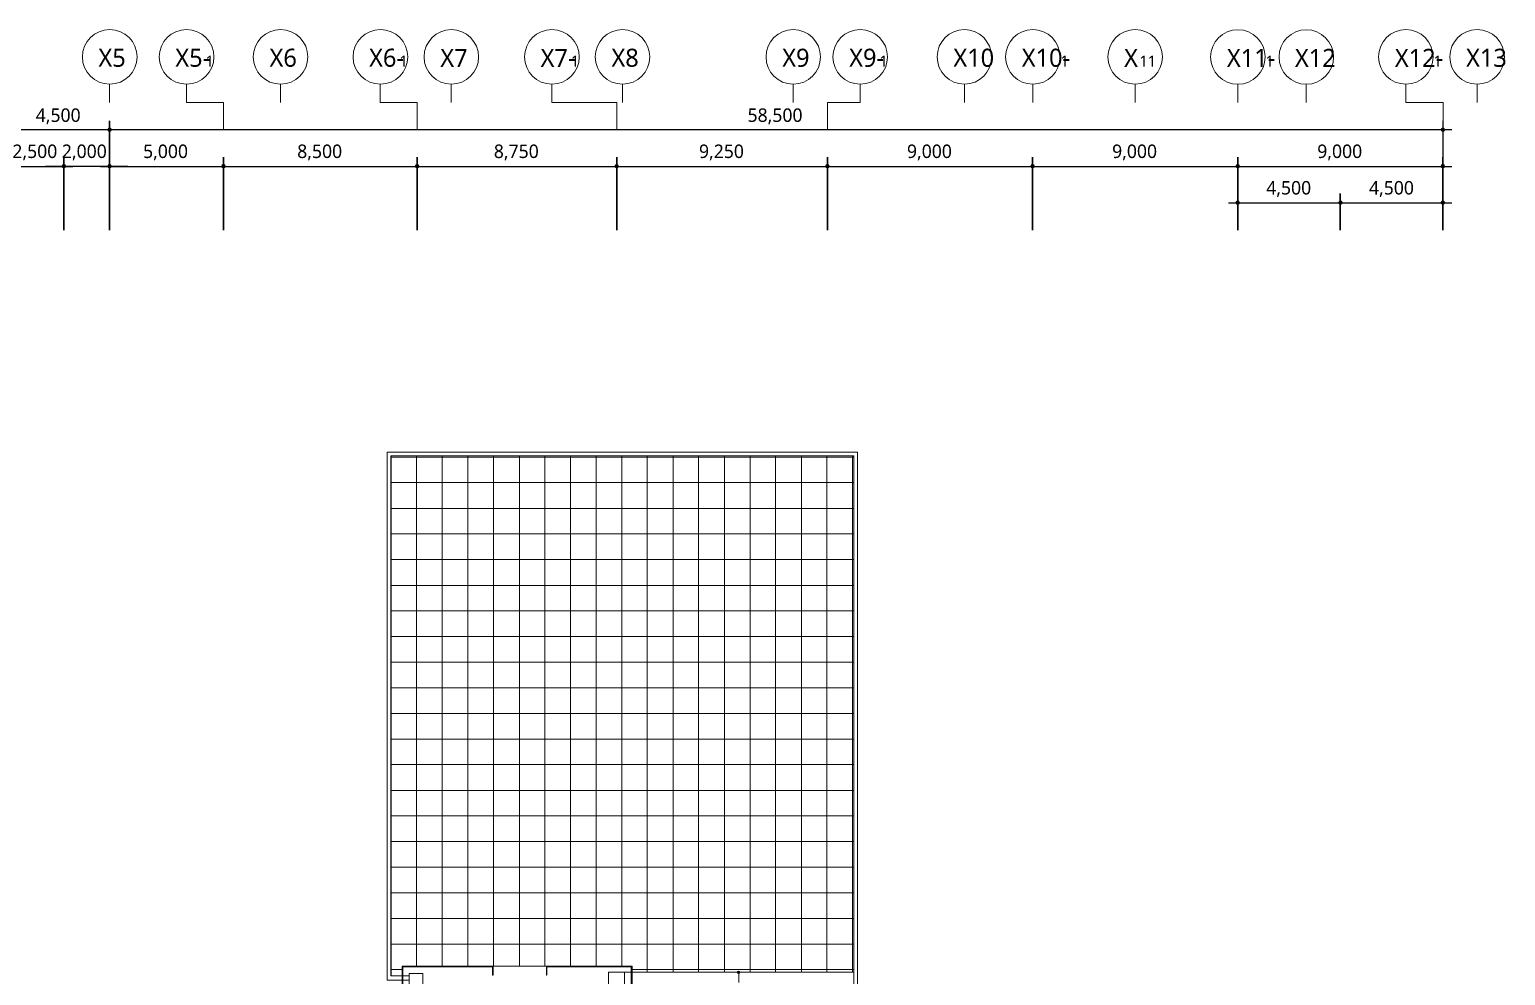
# Model space of a CAD drawing. Header units: millimetres. Extents: x -4005 to 126991, y -1911 to 106703.
# Drawn here: x 45690 to 110445, y 65185 to 106703 of the extents above; entities that cross this region are included whole.
import ezdxf

# ---------------------------------------------------------------- set-up
doc = ezdxf.new("R2010")
doc.units = ezdxf.units.MM
for name, color, linetype in [('PDF_문자', 7, 'Continuous'), ('PDF_솔리드 채우기', 7, 'Continuous'), ('PDF_형상', 7, 'Continuous')]:
    doc.layers.add(name, color=color, linetype=linetype)
doc.styles.add('PDF 맑은 고딕', font='malgun.ttf')

msp = doc.modelspace()

# ---------------------------------------------------------------- linework, layer by layer
at = {"layer": 'PDF_솔리드 채우기', "transparency": 33554559}
for points in [[(49134, 102376), (49102, 102298), (49196, 102298)], [(49134, 102376), (49102, 102298), (49196, 102298)], [(49196, 102407), (49134, 102376), (49196, 102298)], [(49196, 102407), (49134, 102376), (49196, 102298)], [(49273, 102376), (49196, 102407), (49196, 102298)], [(49273, 102376), (49196, 102407), (49196, 102298)], [(49305, 102298), (49273, 102376), (49196, 102298)], [(49305, 102298), (49273, 102376), (49196, 102298)], [(107628, 102376), (107597, 102298), (107706, 102298)], [(107706, 102407), (107628, 102376), (107706, 102298)], [(107768, 102376), (107706, 102407), (107706, 102298)], [(107799, 102298), (107768, 102376), (107706, 102298)], [(49102, 102298), (49134, 102236), (49196, 102298)], [(49102, 102298), (49134, 102236), (49196, 102298)], [(49134, 102236), (49196, 102205), (49196, 102298)], [(49134, 102236), (49196, 102205), (49196, 102298)], [(49196, 102205), (49273, 102236), (49196, 102298)], [(49273, 102236), (49305, 102298), (49196, 102298)], [(49196, 102205), (49273, 102236), (49196, 102298)], [(49273, 102236), (49305, 102298), (49196, 102298)], [(107597, 102298), (107628, 102236), (107706, 102298)], [(107628, 102236), (107706, 102205), (107706, 102298)], [(107706, 102205), (107768, 102236), (107706, 102298)], [(107768, 102236), (107799, 102298), (107706, 102298)], [(47128, 100775), (47097, 100697), (47206, 100697)], [(47128, 100775), (47097, 100697), (47206, 100697)], [(47097, 100697), (47128, 100635), (47206, 100697)], [(47097, 100697), (47128, 100635), (47206, 100697)], [(47206, 100806), (47128, 100775), (47206, 100697)], [(47206, 100806), (47128, 100775), (47206, 100697)], [(47128, 100635), (47206, 100604), (47206, 100697)], [(47128, 100635), (47206, 100604), (47206, 100697)], [(47268, 100775), (47206, 100806), (47206, 100697)], [(47268, 100775), (47206, 100806), (47206, 100697)], [(47299, 100697), (47268, 100775), (47206, 100697)], [(47299, 100697), (47268, 100775), (47206, 100697)], [(47206, 100604), (47268, 100635), (47206, 100697)], [(47268, 100635), (47299, 100697), (47206, 100697)], [(47206, 100604), (47268, 100635), (47206, 100697)], [(47268, 100635), (47299, 100697), (47206, 100697)], [(49134, 100775), (49102, 100697), (49196, 100697)], [(49134, 100775), (49102, 100697), (49196, 100697)], [(49102, 100697), (49134, 100635), (49196, 100697)], [(49102, 100697), (49134, 100635), (49196, 100697)], [(49196, 100806), (49134, 100775), (49196, 100697)], [(49196, 100806), (49134, 100775), (49196, 100697)], [(49134, 100635), (49196, 100604), (49196, 100697)], [(49134, 100635), (49196, 100604), (49196, 100697)], [(49273, 100775), (49196, 100806), (49196, 100697)], [(49273, 100775), (49196, 100806), (49196, 100697)], [(49305, 100697), (49273, 100775), (49196, 100697)], [(49305, 100697), (49273, 100775), (49196, 100697)], [(49196, 100604), (49273, 100635), (49196, 100697)], [(49273, 100635), (49305, 100697), (49196, 100697)], [(49196, 100604), (49273, 100635), (49196, 100697)], [(49273, 100635), (49305, 100697), (49196, 100697)], [(54123, 100775), (54108, 100697), (54201, 100697)], [(54123, 100775), (54108, 100697), (54201, 100697)], [(54108, 100697), (54123, 100635), (54201, 100697)], [(54108, 100697), (54123, 100635), (54201, 100697)], [(54201, 100806), (54123, 100775), (54201, 100697)], [(54201, 100806), (54123, 100775), (54201, 100697)], [(54123, 100635), (54201, 100604), (54201, 100697)], [(54123, 100635), (54201, 100604), (54201, 100697)], [(54279, 100775), (54201, 100806), (54201, 100697)], [(54279, 100775), (54201, 100806), (54201, 100697)], [(54294, 100697), (54279, 100775), (54201, 100697)], [(54294, 100697), (54279, 100775), (54201, 100697)], [(54201, 100604), (54279, 100635), (54201, 100697)], [(54279, 100635), (54294, 100697), (54201, 100697)], [(54201, 100604), (54279, 100635), (54201, 100697)], [(54279, 100635), (54294, 100697), (54201, 100697)], [(62626, 100775), (62595, 100697), (62704, 100697)], [(62626, 100775), (62595, 100697), (62704, 100697)], [(62595, 100697), (62626, 100635), (62704, 100697)], [(62595, 100697), (62626, 100635), (62704, 100697)], [(62704, 100806), (62626, 100775), (62704, 100697)], [(62704, 100806), (62626, 100775), (62704, 100697)], [(62626, 100635), (62704, 100604), (62704, 100697)], [(62626, 100635), (62704, 100604), (62704, 100697)], [(62766, 100775), (62704, 100806), (62704, 100697)], [(62766, 100775), (62704, 100806), (62704, 100697)], [(62797, 100697), (62766, 100775), (62704, 100697)], [(62797, 100697), (62766, 100775), (62704, 100697)], [(62704, 100604), (62766, 100635), (62704, 100697)], [(62766, 100635), (62797, 100697), (62704, 100697)], [(62704, 100604), (62766, 100635), (62704, 100697)], [(62766, 100635), (62797, 100697), (62704, 100697)], [(71378, 100775), (71347, 100697), (71456, 100697)], [(71378, 100775), (71347, 100697), (71456, 100697)], [(71347, 100697), (71378, 100635), (71456, 100697)], [(71347, 100697), (71378, 100635), (71456, 100697)], [(71456, 100806), (71378, 100775), (71456, 100697)], [(71456, 100806), (71378, 100775), (71456, 100697)], [(71378, 100635), (71456, 100604), (71456, 100697)], [(71378, 100635), (71456, 100604), (71456, 100697)], [(71518, 100775), (71456, 100806), (71456, 100697)], [(71518, 100775), (71456, 100806), (71456, 100697)], [(71549, 100697), (71518, 100775), (71456, 100697)], [(71549, 100697), (71518, 100775), (71456, 100697)], [(71456, 100604), (71518, 100635), (71456, 100697)], [(71518, 100635), (71549, 100697), (71456, 100697)], [(71456, 100604), (71518, 100635), (71456, 100697)], [(71518, 100635), (71549, 100697), (71456, 100697)], [(80627, 100775), (80596, 100697), (80705, 100697)], [(80627, 100775), (80596, 100697), (80705, 100697)], [(80596, 100697), (80627, 100635), (80705, 100697)], [(80596, 100697), (80627, 100635), (80705, 100697)], [(80705, 100806), (80627, 100775), (80705, 100697)], [(80705, 100806), (80627, 100775), (80705, 100697)], [(80627, 100635), (80705, 100604), (80705, 100697)], [(80627, 100635), (80705, 100604), (80705, 100697)], [(80767, 100775), (80705, 100806), (80705, 100697)], [(80767, 100775), (80705, 100806), (80705, 100697)], [(80798, 100697), (80767, 100775), (80705, 100697)], [(80798, 100697), (80767, 100775), (80705, 100697)], [(80705, 100604), (80767, 100635), (80705, 100697)], [(80767, 100635), (80798, 100697), (80705, 100697)], [(80705, 100604), (80767, 100635), (80705, 100697)], [(80767, 100635), (80798, 100697), (80705, 100697)], [(89627, 100775), (89596, 100697), (89705, 100697)], [(89627, 100775), (89596, 100697), (89705, 100697)], [(89596, 100697), (89627, 100635), (89705, 100697)], [(89596, 100697), (89627, 100635), (89705, 100697)], [(89705, 100806), (89627, 100775), (89705, 100697)], [(89705, 100806), (89627, 100775), (89705, 100697)], [(89627, 100635), (89705, 100604), (89705, 100697)], [(89627, 100635), (89705, 100604), (89705, 100697)], [(89767, 100775), (89705, 100806), (89705, 100697)], [(89767, 100775), (89705, 100806), (89705, 100697)], [(89798, 100697), (89767, 100775), (89705, 100697)], [(89798, 100697), (89767, 100775), (89705, 100697)], [(89705, 100604), (89767, 100635), (89705, 100697)], [(89767, 100635), (89798, 100697), (89705, 100697)], [(89705, 100604), (89767, 100635), (89705, 100697)], [(89767, 100635), (89798, 100697), (89705, 100697)], [(98628, 100775), (98597, 100697), (98705, 100697)], [(98628, 100775), (98597, 100697), (98705, 100697)], [(98597, 100697), (98628, 100635), (98705, 100697)], [(98597, 100697), (98628, 100635), (98705, 100697)], [(98705, 100806), (98628, 100775), (98705, 100697)], [(98705, 100806), (98628, 100775), (98705, 100697)], [(98628, 100635), (98705, 100604), (98705, 100697)], [(98628, 100635), (98705, 100604), (98705, 100697)], [(98768, 100775), (98705, 100806), (98705, 100697)], [(98768, 100775), (98705, 100806), (98705, 100697)], [(98799, 100697), (98768, 100775), (98705, 100697)], [(98799, 100697), (98768, 100775), (98705, 100697)], [(98705, 100604), (98768, 100635), (98705, 100697)], [(98768, 100635), (98799, 100697), (98705, 100697)], [(98705, 100604), (98768, 100635), (98705, 100697)], [(98768, 100635), (98799, 100697), (98705, 100697)], [(107628, 100775), (107597, 100697), (107706, 100697)], [(107597, 100697), (107628, 100635), (107706, 100697)], [(107706, 100806), (107628, 100775), (107706, 100697)], [(107628, 100635), (107706, 100604), (107706, 100697)], [(107768, 100775), (107706, 100806), (107706, 100697)], [(107799, 100697), (107768, 100775), (107706, 100697)], [(107706, 100604), (107768, 100635), (107706, 100697)], [(107768, 100635), (107799, 100697), (107706, 100697)], [(98628, 99174), (98597, 99096), (98705, 99096)], [(98597, 99096), (98628, 99034), (98705, 99096)], [(98705, 99205), (98628, 99174), (98705, 99096)], [(98628, 99034), (98705, 99003), (98705, 99096)], [(98768, 99174), (98705, 99205), (98705, 99096)], [(98799, 99096), (98768, 99174), (98705, 99096)], [(98705, 99003), (98768, 99034), (98705, 99096)], [(98768, 99034), (98799, 99096), (98705, 99096)], [(103136, 99174), (103105, 99096), (103198, 99096)], [(103136, 99174), (103105, 99096), (103198, 99096)], [(103105, 99096), (103136, 99034), (103198, 99096)], [(103105, 99096), (103136, 99034), (103198, 99096)], [(103198, 99205), (103136, 99174), (103198, 99096)], [(103198, 99205), (103136, 99174), (103198, 99096)], [(103136, 99034), (103198, 99003), (103198, 99096)], [(103136, 99034), (103198, 99003), (103198, 99096)], [(103276, 99174), (103198, 99205), (103198, 99096)], [(103276, 99174), (103198, 99205), (103198, 99096)], [(103307, 99096), (103276, 99174), (103198, 99096)], [(103307, 99096), (103276, 99174), (103198, 99096)], [(103198, 99003), (103276, 99034), (103198, 99096)], [(103276, 99034), (103307, 99096), (103198, 99096)], [(103198, 99003), (103276, 99034), (103198, 99096)], [(103276, 99034), (103307, 99096), (103198, 99096)], [(107628, 99174), (107597, 99096), (107706, 99096)], [(107597, 99096), (107628, 99034), (107706, 99096)], [(107706, 99205), (107628, 99174), (107706, 99096)], [(107628, 99034), (107706, 99003), (107706, 99096)], [(107768, 99174), (107706, 99205), (107706, 99096)], [(107799, 99096), (107768, 99174), (107706, 99096)], [(107706, 99003), (107768, 99034), (107706, 99096)], [(107768, 99034), (107799, 99096), (107706, 99096)], [(76741, 65379), (76725, 65333), (76803, 65333)], [(76725, 65333), (76741, 65271), (76803, 65333)], [(76803, 65395), (76741, 65379), (76803, 65333)], [(76741, 65271), (76803, 65255), (76803, 65333)], [(76850, 65379), (76803, 65395), (76803, 65333)], [(76881, 65333), (76850, 65379), (76803, 65333)], [(76803, 65255), (76850, 65271), (76803, 65333)], [(76850, 65271), (76881, 65333), (76803, 65333)]]:
    msp.add_solid(points, dxfattribs=at)
at = {"layer": 'PDF_형상', "lineweight": 5}
for points in [[(49196, 104303), (49196, 103495)], [(52584, 104303), (52584, 103495), (54201, 103495), (54201, 102298)], [(56704, 104303), (56704, 103495)], [(61072, 104303), (61072, 103495), (62704, 103495), (62704, 102298)], [(64196, 104303), (64196, 103495)], [(68611, 104303), (68611, 103495), (71456, 103495), (71456, 102298)], [(71704, 104303), (71704, 103495)], [(79197, 104303), (79197, 103495)], [(82135, 104303), (82135, 103495), (80705, 103495), (80705, 102298)], [(86705, 104303), (86705, 103495)], [(89705, 104303), (89705, 103495)], [(94198, 104303), (94198, 103495)], [(98705, 104303), (98705, 103495)], [(101706, 104303), (101706, 103495)], [(106074, 104303), (106074, 103495), (107706, 103495), (107706, 102298)], [(109198, 104303), (109198, 103495)], [(62346, 64975), (61383, 64975), (61383, 88152), (82010, 88152), (82010, 41798), (79834, 41798), (79834, 39389), (109167, 39389)], [(62346, 65177), (61538, 65177), (61538, 87997), (81855, 87997), (81855, 42280), (79477, 42280), (79477, 39389)], [(61538, 87935), (81855, 87935)], [(61554, 65177), (61554, 87997)], [(62673, 65597), (62673, 87997)], [(63792, 65597), (63792, 87997)], [(64927, 65597), (64927, 87997)], [(66046, 65597), (66046, 87997)], [(67181, 65597), (67181, 87997)], [(68300, 65597), (68300, 87997)], [(69419, 65597), (69419, 87997)], [(70554, 65597), (70554, 87997)], [(71673, 65597), (71673, 87997)], [(72793, 65333), (72793, 87997)], [(73927, 65333), (73927, 87997)], [(75046, 65333), (75046, 87997)], [(76181, 65333), (76181, 87997)], [(77300, 65333), (77300, 87997)], [(78420, 65333), (78420, 87997)], [(79554, 65333), (79554, 87997)], [(80674, 65333), (80674, 87997)], [(81793, 65333), (81793, 87997)], [(61538, 86816), (81855, 86816)], [(61538, 85681), (81855, 85681)], [(61538, 84562), (81855, 84562)], [(61538, 83442), (81855, 83442)], [(61538, 82308), (81855, 82308)], [(61538, 81188), (81855, 81188)], [(61538, 80069), (81855, 80069)], [(61538, 78934), (81855, 78934)], [(61538, 77815), (81855, 77815)], [(61538, 76680), (81855, 76680)], [(61538, 75561), (81855, 75561)], [(61538, 74442), (81855, 74442)], [(61538, 73307), (81855, 73307)], [(61538, 72188), (81855, 72188)], [(61538, 71069), (81855, 71069)], [(61538, 69934), (81855, 69934)], [(61538, 68815), (81855, 68815)], [(61538, 67680), (81855, 67680)], [(61538, 66561), (81855, 66561)], [(61538, 65442), (62036, 65442)], [(66031, 65597), (68378, 65597)], [(72124, 65442), (81855, 65442)], [(71596, 64633), (71596, 57778), (71300, 57778), (71300, 57576), (71596, 57576), (71596, 54623), (71798, 54623), (71798, 65333), (71098, 65333), (71098, 64633), (71798, 64633)], [(71798, 65333), (81855, 65333)], [(76803, 65333), (76803, 64882)]]:
    msp.add_lwpolyline(points, dxfattribs=at)
at = {"layer": 'PDF_형상', "lineweight": 25}
for points in [[(49193, 102702), (49193, 97899)], [(47203, 101101), (47203, 97899)], [(54198, 101101), (54198, 97899)], [(62701, 101101), (62701, 97899)], [(71452, 101101), (71452, 97899)], [(80701, 101101), (80701, 97899)], [(89701, 101101), (89701, 97899)], [(98701, 101101), (98701, 97899)], [(103193, 99500), (103193, 97899)]]:
    msp.add_lwpolyline(points, close=True, dxfattribs=at)
for points in [[(107701, 102702), (107701, 97899), (107701, 101101)], [(49597, 102298), (44297, 102298)], [(108089, 102298), (48804, 102298)], [(44297, 100697), (47592, 100697)], [(50001, 100697), (49193, 100697), (47203, 100697), (46395, 100697)], [(48804, 100697), (54602, 100697)], [(53794, 100697), (63105, 100697)], [(62297, 100697), (71841, 100697)], [(71048, 100697), (81089, 100697)], [(80297, 100697), (90089, 100697)], [(89297, 100697), (99089, 100697)], [(98297, 100697), (108089, 100697)], [(98297, 99096), (103597, 99096)], [(98701, 97899), (98701, 99500)], [(102789, 99096), (108089, 99096)], [(107701, 97899), (107701, 99500)]]:
    msp.add_lwpolyline(points, dxfattribs=at)
at = {"layer": 'PDF_형상', "color": 1, "lineweight": 25}
msp.add_lwpolyline([(49193, 101101), (49193, 97899)], close=True, dxfattribs=at)
at = {"layer": 'PDF_형상', "lineweight": 5}
for points in [[(62067, 65566), (62036, 65597), (66031, 65597), (65999, 65566)], [(62067, 64680), (62036, 64649), (62393, 64649), (62393, 64680), (62067, 64680), (62036, 64649), (62036, 65597), (62067, 65566)], [(65999, 65193), (66031, 65193), (66031, 65597), (65999, 65566)], [(72093, 65566), (72124, 65597), (68378, 65597), (68409, 65566)], [(68393, 65193), (68378, 65193), (68378, 65597), (68393, 65566)], [(72093, 54654), (72124, 54623), (72124, 65597), (72093, 65566)], [(62346, 64680), (62346, 65271), (62953, 65271), (62953, 64680)], [(71098, 65333), (71098, 64633), (71798, 64633), (71798, 65333)]]:
    msp.add_lwpolyline(points, close=True, dxfattribs=at)
for centre, radius in [((49208, 105502), 1200), ((52581, 105502), 1200), ((56705, 105500), 1196), ((61084, 105502), 1200), ((64198, 105500), 1196), ((68608, 105502), 1200), ((71706, 105500), 1196), ((79198, 105500), 1196), ((82136, 105500), 1196), ((86706, 105500), 1196), ((89707, 105500), 1196), ((94199, 105500), 1196), ((98706, 105498), 1197), ((101706, 105498), 1197), ((106075, 105500), 1196), ((109200, 105500), 1196)]:
    msp.add_circle(centre, radius, dxfattribs=at)

# ---------------------------------------------------------------- texts
at = {"layer": 'PDF_문자', "attachment_point": 4, "style": 'PDF 맑은 고딕'}
for s, insert, char_height in [('X5', (48714, 105458), 793.3), ('X5-', (52087, 105458), 793.3), ('1', (53413, 105314), 492), ('X6', (56222, 105458), 793.3), ('X6-', (60590, 105458), 793.3), ('1', (61916, 105314), 492), ('X7', (63714, 105458), 793.3), ('X7-', (68114, 105458), 793.3), ('1', (69439, 105314), 492), ('X8', (71223, 105458), 793.3), ('X9', (78715, 105458), 793.3), ('X9-', (81653, 105458), 793.3), ('1', (82978, 105314), 492), ('X10', (86223, 105458), 793.3), ('X10-', (89224, 105458), 793.3), ('1', (90918, 105314), 492), ('X', (93715, 105458), 793), ('11', (94384, 105314), 491.6), ('X11-', (98224, 105458), 793.3), ('1', (99918, 105314), 492), ('X12', (101208, 105458), 793.3), ('X12-', (105592, 105458), 793.3), ('1', (107286, 105314), 492), ('X13', (108717, 105458), 793.3), ('4,500', (45962, 102891), 592.2), ('58,500', (77192, 102891), 592.2), ('2,500 2,000', (44937, 101305), 592.15), ('5,000', (50672, 101305), 592.2), ('8,500', (57435, 101305), 592.2), ('8,750', (66061, 101305), 592.2), ('9,250', (75062, 101305), 592.2), ('9,000', (84186, 101305), 592.2), ('9,000', (93187, 101305), 592.2), ('9,000', (102187, 101305), 592.2), ('4,500', (99949, 99704), 592.2), ('4,500', (104457, 99704), 592.2)]:
    msp.add_mtext(s, dxfattribs=dict(at, insert=insert, char_height=char_height))

doc.saveas('drawing.dxf')
